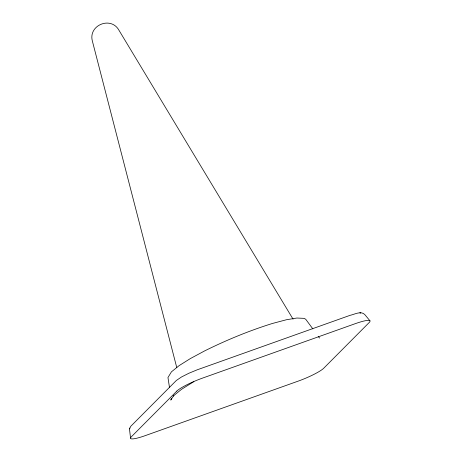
<?xml version="1.0" encoding="UTF-8"?>
<svg xmlns="http://www.w3.org/2000/svg" width="462" height="462" viewBox="0 0 462 462"><rect width="100%" height="100%" fill="white"/><g stroke="black" fill="none" stroke-linecap="round" stroke-linejoin="round"><path stroke-width="0.69" d="M171.275 398.325L171.171 399.243M369.947 320.79L364.945 314.755C361.22 310.406 354.527 314.46 350.127 315.315L197.234 369.802L188.877 373.256L181.52 376.975L176.317 380.486L130.613 426.455L129.516 429.215L130.538 438.051M129.747 427.997L129.551 428.846M171.067 399.532L170.778 400.075L173.874 395.368M173.695 395.599L173.262 395.992L181.56 389.299L193.884 381.606M359.881 312.861L360.787 312.838L360.21 312.849M312.826 328.857L305.717 319.254L304.129 318.358L296.858 318.029L286.44 319.744L272.482 323.452C249.214 330.694 226.628 340.015 204.799 350.82L190.309 358.604L179.123 365.627L171.437 371.841L167.966 377.529L169.502 387.543M318.278 336.342L319.537 338.068M293.064 319.161L118.884 30.122C110.874 15.904 88.277 25.167 92.319 40.864L176.796 367.688M176.854 391.06L131.381 436.763A22.28 3.373 -22.8 0 0 145.247 435.631L298.14 381.144A22.28 3.373 -22.8 0 0 323.735 368.214L369.202 322.511A22.28 3.373 -22.8 0 0 355.342 323.643L202.448 378.13A22.28 3.373 -22.8 0 0 176.854 391.06"/></g></svg>
